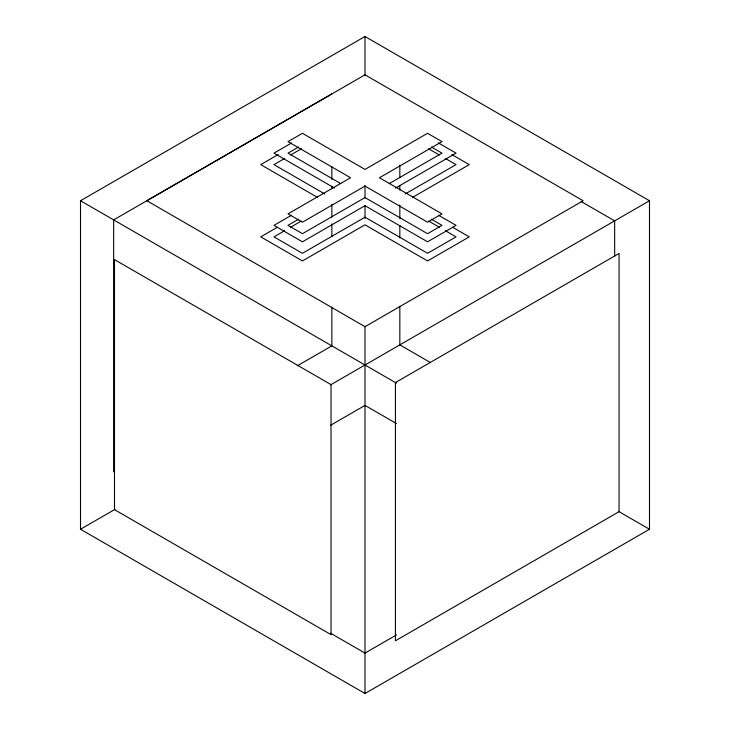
<?xml version="1.0" encoding="UTF-8"?>
<svg xmlns="http://www.w3.org/2000/svg" width="730" height="730" viewBox="0 0 730 730"><rect width="100%" height="100%" fill="white"/><g stroke="black" fill="none" stroke-linecap="round" stroke-linejoin="round"><path stroke-width="1.09" d="M80.51 200.75L365 36.5L649.49 200.75L649.49 529.25L365 693.5L80.51 529.25L80.51 200.75L396.499 383.186M331.858 93.905L113.652 219.885L113.652 471.845M291.644 142.925L273.96 153.136L334.559 188.121M278.203 154.559L260.747 164.633L317.431 197.365M298.597 147.022L288.003 153.136L340.782 183.604M284.764 158.392L273.96 164.633L324.786 193.979M290.659 154.988L301.463 148.756M291.553 215.213L273.96 225.369L302.448 241.812L365 205.696L427.552 241.812L456.04 225.369L438.447 215.213M277.354 227.267L260.747 236.867L302.448 260.938L365 224.822L427.552 260.938L469.253 236.867L452.646 227.267M298.762 219.155L288.003 225.369L302.448 233.7L365 197.584L427.552 233.7L441.997 225.369L431.238 219.155M284.709 230.653L273.96 236.867L302.448 253.31L365 217.193L427.552 253.31L456.04 236.867L445.291 230.653M290.577 227.267L301.326 221.062M389.218 183.604L441.997 153.136L431.403 147.022M395.441 188.121L456.04 153.136L438.356 142.925M405.214 193.979L456.04 164.633L445.236 158.392M412.569 197.365L469.253 164.633L451.797 154.559M297.302 365.821L331.858 345.865L331.858 307.102M80.51 529.25L114.966 509.358M330.544 384.892L649.49 200.75M330.562 425.289L365 405.405L396.49 423.582M396.49 634.917L365 653.095L330.562 633.211M619.058 511.684L395.432 640.794L395.432 382.566L619.058 253.456L619.058 511.684L649.49 529.25M581.153 201.517L614.66 220.861L614.66 256.13M428.537 148.756L439.341 154.988M428.674 221.062L439.423 227.267M430.381 362.527L399.83 344.888L399.83 306.208M399.83 165.108L399.83 177.618M399.83 185.584L399.83 190.138M399.83 204.929L399.83 218.589M399.83 225.415L399.83 237.925M365 36.5L365 75.144M365 185.402L365 197.912M365 205.869L365 218.37M365 326.356L365 693.5M331.858 166.869L331.858 179.416M331.858 186.25L331.858 188.532M331.858 204.491L331.858 217.038M331.858 223.873L331.858 236.42M365 74.816L146.876 200.75L365 326.684L583.124 200.75L365 74.816M302.448 133.298L288.003 141.638L350.564 177.755L288.003 213.872L302.448 222.203L365 186.086L427.552 222.203L441.997 213.872L379.436 177.755L441.997 141.638L427.552 133.298L365 169.415L302.448 133.298M331.018 384.619L114.491 259.606L114.491 509.631L331.018 634.644L331.018 384.619"/></g></svg>
